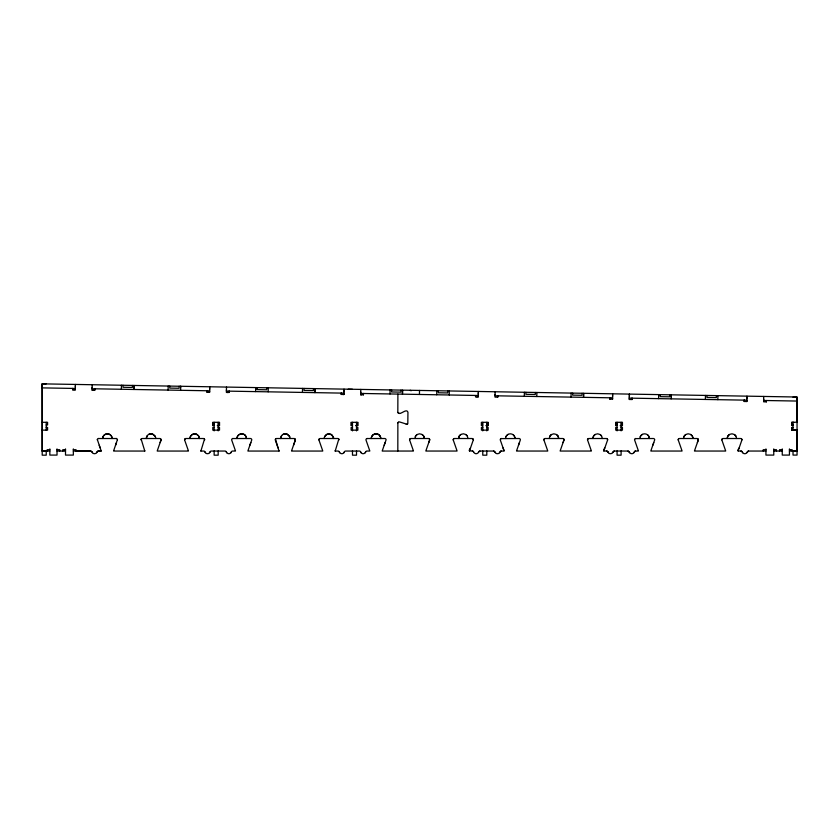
<?xml version="1.0" encoding="UTF-8"?>
<svg xmlns="http://www.w3.org/2000/svg" width="839" height="839" viewBox="0 0 839 839"><rect width="100%" height="100%" fill="white"/><g stroke="black" fill="none" stroke-linecap="round" stroke-linejoin="round"><path stroke-width="1.26" d="M49.837 451.046L42.202 451.151L42.16 387.88M397.896 394.089L397.822 412.096C399.364 416.826 406.401 407.492 407.943 412.211L407.806 423.674A1.342 1.342 0 0 1 407.146 424.303L399.249 421.839L397.864 422.866L397.822 451.057M229.089 392.484L229.11 391.142L229.089 392.484L226.404 392.442L226.499 387.073M341.242 394.445L341.263 393.103L341.242 394.445L343.927 394.487L343.948 393.145L226.425 391.1L226.446 389.757M363.402 394.833L363.423 393.491L363.402 394.833L360.718 394.781L360.801 389.411M475.556 396.795C475.419 393.743 475.335 398.997 478.24 396.837L478.261 395.494L360.739 393.439L360.76 392.096M497.705 397.172L497.737 395.83L497.705 397.172L495.02 397.13L495.115 391.761M609.859 399.133L609.88 397.791L609.859 399.133L612.543 399.186L612.575 397.843L495.041 395.788L495.073 394.445M632.019 399.521L632.04 398.179L632.019 399.521L629.334 399.479L629.418 394.099L629.334 399.479M744.172 401.482L744.193 400.14L744.172 401.482L746.857 401.524L746.878 400.182L629.355 398.126M766.332 401.871L766.353 400.528L766.332 401.871L763.647 401.818L763.731 396.448M75.405 384.43L75.311 389.799L72.626 389.757L72.636 389.086L72.647 388.415L72.626 389.757L75.311 389.799L75.332 388.457L41.95 387.88L42.023 383.853L797.019 397.025L797.008 422.478M92.091 390.093L94.776 390.145L94.797 389.139L94.776 390.145L92.091 390.093L92.185 384.723M121.33 389.265L121.456 385.237M122.987 385.258L123.018 387.272L132.352 387.44L132.394 385.426M133.852 389.485L133.925 385.447L133.925 388.478M168.083 390.083L168.209 386.055M169.751 386.076L169.772 388.09L179.116 388.258L179.147 386.244M180.605 390.292L180.742 386.265M209.708 386.779L209.614 392.149L206.929 392.096L206.939 391.425L206.96 390.754L206.929 392.096L209.614 392.149L209.645 390.806L92.122 388.751L92.143 387.408M255.643 391.603L255.769 387.576M266.697 387.765L266.666 389.789L257.269 389.621L257.3 387.608M268.165 391.823L268.291 387.796M302.449 392.421L302.522 388.394M304.054 388.426L304.022 390.439L313.419 390.596L313.45 388.583M314.919 392.642L314.992 388.614L314.992 391.635M344.021 389.118L343.927 394.487L343.256 394.477M390.009 393.952L390.072 389.925M391.614 389.946L391.572 391.96L400.969 392.128L401.011 390.114M402.468 394.173L402.542 390.145L402.542 393.166M410.208 390.271L411.12 390.796M419.448 394.466L419.521 390.439M436.71 394.77L436.836 390.743M438.367 390.764L438.325 392.778L447.732 392.946L447.764 390.932M449.232 394.991L449.295 390.953M478.24 396.837L478.324 391.467M524.312 396.291L524.385 392.264M535.313 392.463L535.282 394.477L525.885 394.309L525.917 392.295M536.782 396.511L536.908 392.484M571.013 397.109L571.139 393.082M582.077 393.271L582.035 395.284L572.638 395.127L572.67 393.113M583.535 397.329L583.608 393.302L583.608 396.323M612.543 399.186L612.638 393.806M658.563 398.64L658.688 394.613M660.23 394.634L660.188 396.658L669.595 396.816L669.627 394.802M671.179 396.847L671.221 394.833L671.148 398.861M705.379 399.458L705.452 395.431M706.983 395.452L706.952 397.466L716.349 397.634L716.38 395.62M717.848 399.679L717.911 395.641M746.857 401.524L746.941 396.155M75.353 387.115L75.374 385.772M180.658 387.272L180.679 386.265M209.666 389.464L209.687 388.121M255.727 389.59L255.748 388.583M343.969 391.803L344 390.46M478.282 394.152L478.303 392.809M612.596 396.49L612.617 395.148M746.899 398.84L746.93 397.497M763.689 399.133L763.668 400.476L796.977 401.052M205.356 452.651L204.978 451.948A1.342 1.342 0 0 0 203.72 451.057L200.878 451.057L204.506 439.122M339.669 452.651L339.292 451.948A1.342 1.342 0 0 0 338.023 451.057L335.191 451.057L338.809 439.122M495.304 452.651L493.657 451.046L479.929 451.046A1.342 1.342 0 0 0 478.67 451.948A2.685 2.685 0 0 1 473.605 451.948C472.252 449.326 466.788 453.27 470.501 447.963M608.285 452.651C607.667 448.896 600.776 453.574 604.814 447.963M742.599 452.651C741.98 448.896 735.09 453.574 739.128 447.963M189.971 438.094L189.95 438.514A4.667 4.667 0 0 1 190.715 435.944L192.488 434.34A4.594 4.594 0 0 1 193.788 433.889L196.378 434.141L198.298 435.556M324.274 438.094L324.253 438.514A4.667 4.667 0 0 1 325.029 435.944L326.801 434.34A4.594 4.594 0 0 1 328.101 433.889L331.919 434.864L333.66 438.514A4.667 4.667 0 0 0 333.261 436.794M160.49 438.734L161.088 439.856L157.312 450.669A1.342 1.342 0 0 0 157.25 451.057L188.418 451.057A1.342 1.342 0 0 0 188.356 450.669L184.58 439.856L185.178 438.734M294.793 438.734L295.401 439.856L291.615 450.669A1.342 1.342 0 0 0 291.563 451.057L322.721 451.057A1.353 1.353 0 0 0 322.669 450.669L318.883 439.856L319.491 438.734M367.031 438.535L384.744 438.514A1.342 1.342 0 0 1 386.087 439.856L382.301 450.669A1.342 1.342 0 0 0 382.248 451.057L413.407 451.046A1.353 1.353 0 0 0 413.354 450.669L409.568 439.856A1.342 1.342 0 0 1 410.911 438.514L428.372 438.514A1.342 1.342 0 0 1 429.715 439.867L425.929 450.669A1.342 1.342 0 0 0 425.876 451.046L457.035 451.046A1.353 1.353 0 0 0 456.982 450.669L453.196 439.856L453.805 438.734M501.093 438.608L519.047 438.514A1.332 1.332 0 0 1 520.39 439.856L516.614 450.669A1.342 1.342 0 0 0 516.551 451.046L547.72 451.046A1.342 1.342 0 0 0 547.657 450.669L543.871 439.856A1.342 1.342 0 0 1 545.224 438.514L562.675 438.514A1.342 1.342 0 0 1 564.018 439.867L560.242 450.669A1.342 1.342 0 0 0 560.179 451.046L591.348 451.046A1.353 1.353 0 0 0 591.285 450.669L587.51 439.856L588.108 438.734M635.406 438.608L653.361 438.514A1.332 1.332 0 0 1 654.703 439.856L650.917 450.669A1.342 1.342 0 0 0 650.865 451.046L682.023 451.046A1.342 1.342 0 0 0 681.971 450.669L678.185 439.856A1.342 1.342 0 0 1 679.527 438.514L696.989 438.514A1.342 1.342 0 0 1 698.331 439.867L694.545 450.669A1.342 1.342 0 0 0 694.493 451.046L725.651 451.046A1.353 1.353 0 0 0 725.599 450.669L721.813 439.856L722.421 438.734M97.922 451.099L101.162 451.036A1.342 1.342 0 0 0 101.1 450.658L97.345 439.605M117.439 439.605L113.685 450.658A1.353 1.353 0 0 0 113.622 451.046L144.79 451.057L141.162 439.122M409.568 439.856L409.956 438.912M543.871 439.856L544.27 438.912M678.185 439.856L678.583 438.912M115.572 445.257L116.516 442.552M160.144 442.562L161.088 439.856A1.342 1.342 0 0 0 159.746 438.514L142.284 438.514A1.342 1.342 0 0 0 140.942 439.856M249.886 445.268L250.83 442.562M384.189 445.268L385.143 442.562M428.771 442.562L429.715 439.856M518.502 445.268L519.446 442.562M563.074 442.562L564.018 439.856M652.815 445.268L653.759 442.562M697.387 442.562L698.331 439.856M293.514 445.268L295.401 439.856A1.342 1.342 0 0 0 294.059 438.514L276.597 438.514A1.342 1.342 0 0 0 275.255 439.856L279.093 451.057L247.935 451.057A1.342 1.342 0 0 1 247.987 450.669L251.773 439.856A1.342 1.342 0 0 0 250.431 438.514L232.728 438.535M472.944 438.912L473.343 439.856L469.557 450.669A1.353 1.353 0 0 0 469.504 451.046M607.258 438.912L607.656 439.856L603.87 450.669A1.353 1.353 0 0 0 603.807 451.046M741.571 438.912L741.959 439.856L738.173 450.669A1.353 1.353 0 0 0 738.121 451.046M397.864 422.877L398.368 422.101M190.275 436.783L192.079 434.581L195.508 433.889A4.594 4.594 0 0 1 196.735 434.34L198.581 435.944L199.346 438.514M324.588 436.783L326.381 434.581L329.811 433.889A4.594 4.594 0 0 1 331.111 434.34L333.324 436.783M505.948 436.783L506.148 436.353A4.594 4.594 0 0 1 508.13 434.371M640.262 436.783L640.461 436.353A4.594 4.594 0 0 1 642.433 434.371M275.475 439.122L278.097 447.963M478.67 451.948L479.929 451.046M73.339 451.046L90.727 451.046A1.342 1.342 0 0 1 91.996 451.938A2.685 2.685 0 0 0 96.684 452.641L97.251 451.592M499.614 452.651L500.862 451.109L504.082 451.046A1.342 1.342 0 0 0 504.029 450.669L503.085 447.963M612.596 452.651L614.242 451.046L627.971 451.046L629.607 452.651M633.917 452.651L635.165 451.109L638.395 451.046A1.342 1.342 0 0 0 638.343 450.669L634.557 439.856A1.342 1.342 0 0 1 635.899 438.514M746.909 452.651L748.556 451.046L765.934 451.046M96.684 452.641L97.062 451.938A1.342 1.342 0 0 1 98.331 451.036L101.152 451.046M209.666 452.651L210.044 451.948A1.342 1.342 0 0 1 211.313 451.057L225.041 451.046A1.342 1.342 0 0 1 226.299 451.948L226.677 452.651M230.987 452.651L231.365 451.948A1.342 1.342 0 0 1 232.634 451.057L235.465 451.046A1.342 1.342 0 0 0 235.413 450.669L231.627 439.856A1.342 1.342 0 0 1 232.969 438.514M343.98 452.651L344.357 451.948A1.342 1.342 0 0 1 345.626 451.057L359.344 451.046A1.342 1.342 0 0 1 360.613 451.948L360.99 452.651M365.301 452.651L365.678 451.948A1.342 1.342 0 0 1 366.947 451.057L369.779 451.046A1.342 1.342 0 0 0 369.716 450.669L365.94 439.856A1.342 1.342 0 0 1 367.283 438.514M147.37 435.556L146.322 438.514A4.709 4.709 0 0 1 146.647 436.783L147.087 435.944A4.709 4.709 0 0 1 149.29 434.141L151.88 433.889L154.67 435.556M281.684 435.556L280.625 438.514A4.709 4.709 0 0 1 280.96 436.783L281.401 435.944A4.709 4.709 0 0 1 283.603 434.141L287.064 434.141L289.696 436.783M417.067 434.581L416.679 434.864A4.73 4.73 0 0 0 415.274 436.783M460.695 434.581L460.307 434.864A4.73 4.73 0 0 0 458.902 436.783L458.566 438.514L459.332 435.944A4.698 4.698 0 0 1 467.973 438.524M551.38 434.581L550.982 434.864A4.73 4.73 0 0 0 549.576 436.783M595.008 434.581L594.61 434.864A4.73 4.73 0 0 0 593.204 436.783L592.879 438.514L593.645 435.944A4.698 4.698 0 0 1 602.276 438.524M685.683 434.581L685.295 434.864A4.73 4.73 0 0 0 683.89 436.783M729.311 434.581L728.923 434.864A4.73 4.73 0 0 0 727.518 436.783L727.182 438.514L727.958 435.944A4.698 4.698 0 0 1 736.59 438.524M407.146 424.303L406.223 424.356M399.553 413.386L398.934 413.417M98.415 438.524L116.369 438.524M46.229 383.822L42.202 383.822L42.202 455.178L46.229 455.178L46.229 450.879M793.023 397.151L797.05 397.151L797.05 455.084L793.023 455.084L793.023 450.784M42.202 422.3L47.582 422.3L47.582 424.985L46.218 424.985M797.05 422.195L791.649 422.3L791.638 425.163L792.981 425.163M791.638 422.478L793.788 422.478M212.802 422.971L214.144 422.971M218.171 422.971L219.514 422.971M351.142 422.971L352.485 422.971M356.512 422.971L357.854 422.971M481.418 422.971L482.761 422.971M486.798 422.971L488.141 422.971M615.732 422.971L617.074 422.971M621.101 422.971L622.444 422.971M212.802 424.985L214.144 424.985M218.171 424.985L219.514 424.985M351.142 424.985L352.485 424.985M356.512 424.985L357.854 424.985M481.418 424.985L482.761 424.985M486.798 424.985L488.141 424.985M615.732 424.985L617.074 424.985M621.101 424.985L622.444 424.985M791.649 424.985L792.991 424.985M217.28 425.656L219.514 425.656L219.514 422.3L212.802 422.3L212.802 425.656M355.621 425.656L357.854 425.656L357.854 422.3L351.142 422.3L351.142 425.656M485.896 425.656L488.141 425.656L488.141 422.3L481.418 422.3L481.418 425.656M620.21 425.656L622.444 425.656L622.444 422.3L615.732 422.3L615.732 425.656M46.218 427.45L47.582 427.45L47.582 430.134L42.202 430.134M214.144 427.45L212.802 427.45L212.802 430.134L219.514 430.134L219.514 427.45L218.171 427.45M352.485 427.45L351.142 427.45L351.142 430.134L357.854 430.134L357.854 427.45L356.512 427.45M482.761 427.45L481.418 427.45L481.418 430.134L488.141 430.134L488.141 427.45L486.798 427.45M617.074 427.45L615.732 427.45L615.732 430.134L622.444 430.134L622.444 427.45L621.101 427.45M792.991 427.45L791.649 427.45L791.638 430.313L793.788 430.313M791.638 427.628L792.981 427.628M797.05 430.029L793.023 430.029L793.023 422.195M791.649 430.134L797.029 430.134L797.05 451.046L789.436 451.046M49.837 449.704L47.152 449.704L47.152 451.046L42.233 451.057M57.021 449.704L59.705 449.704L59.705 451.046M65.505 449.704L62.82 449.704L62.82 451.046M73.339 449.704L76.034 449.704L76.034 451.046L90.727 451.046M765.934 449.704L763.249 449.704L763.249 451.046M773.768 449.704L776.453 449.704L776.453 451.046M782.252 449.704L779.567 449.704L779.567 451.046M789.436 449.704L792.121 449.704L792.121 451.046L797.05 451.046M57.021 451.046L65.505 451.046M773.768 451.046L782.252 451.046M348.216 389.191L352.411 389.265M227.075 392.453L227.747 392.463M360.718 394.781L361.389 394.791M151.88 433.889L150.16 433.889A4.594 4.594 0 0 0 148.86 434.34M377.739 434.141L375.159 433.889L373.051 434.864A4.635 4.635 0 0 0 372.076 435.944L371.834 436.353A4.73 4.73 0 0 0 371.31 438.514A4.698 4.698 0 0 1 373.439 434.581L373.848 434.34A4.635 4.635 0 0 1 375.127 433.91L375.589 433.836A4.698 4.698 0 0 1 376.868 433.889L378.588 434.581A4.698 4.698 0 0 1 380.717 438.514M690.833 434.581L691.221 434.864A4.73 4.73 0 0 1 692.479 436.353A4.698 4.698 0 0 1 692.93 438.094L692.196 435.944A4.698 4.698 0 0 0 683.554 438.514M422.216 434.581L422.604 434.864A4.73 4.73 0 0 1 423.863 436.353A4.698 4.698 0 0 1 424.303 438.094L423.569 435.944A4.698 4.698 0 0 0 414.938 438.514M647.593 434.864L647.96 435.189A4.73 4.73 0 0 1 648.998 436.783L649.145 437.224A4.709 4.709 0 0 1 649.344 438.514L648.568 435.944A4.709 4.709 0 0 0 642.066 434.581L640.692 435.944A4.709 4.709 0 0 0 639.926 438.514M513.279 434.864L513.646 435.189A4.73 4.73 0 0 1 514.695 436.783L514.842 437.224A4.709 4.709 0 0 1 515.041 438.514L514.255 435.944A4.709 4.709 0 0 0 507.752 434.581L506.389 435.944A4.709 4.709 0 0 0 505.623 438.514M155.393 436.783L153.18 434.34A4.594 4.594 0 0 0 151.807 433.889M398.137 412.966L397.864 412.4M380.182 436.353L379.941 435.944A4.635 4.635 0 0 0 378.976 434.864A4.73 4.73 0 0 0 377.781 434.13M91.808 451.592L92.374 452.651M198.581 435.944L199.021 436.783A4.667 4.667 0 0 1 199.283 438.503M504.029 450.669L500.243 439.856A1.342 1.342 0 0 1 501.586 438.514M99.212 445.257L100.156 447.953M155.697 438.094L155.718 438.514A4.709 4.709 0 0 0 154.963 435.934M789.436 448.907L789.436 455.084L782.252 455.084L782.252 448.907M773.768 448.907L773.768 455.084L765.934 455.084L765.934 448.907M621.101 422.3L621.101 430.879M621.101 450.879L621.101 455.178L617.074 455.178L617.074 450.879M617.074 422.3L617.074 430.879M486.798 422.3L486.798 430.879M486.798 450.879L486.798 455.178L482.771 455.178L482.771 450.879M482.771 422.3L482.771 430.879M356.512 422.3L356.512 430.879M356.512 450.879L356.512 455.178L352.485 455.178L352.485 450.879M352.485 422.3L352.485 430.879M218.171 422.3L218.171 430.879M218.171 450.879L218.171 455.178L214.144 455.178L214.144 450.879M214.144 422.3L214.144 430.879M73.339 448.907L73.339 455.084L65.505 455.084L65.505 448.907M57.021 448.907L57.021 455.084L49.837 455.084L49.837 448.907M46.229 422.3L46.229 430.134M748.556 451.046A1.342 1.342 0 0 0 747.476 451.592L747.287 451.948A2.685 2.685 0 0 1 742.221 451.948M740.952 451.046A1.342 1.342 0 0 1 742.033 451.592M741.959 439.856A1.342 1.342 0 0 0 740.617 438.514L723.155 438.514A1.342 1.342 0 0 0 721.813 439.856M635.563 451.046A1.342 1.342 0 0 0 634.483 451.592L634.294 451.948A2.685 2.685 0 0 1 629.229 451.948L629.04 451.592A1.342 1.342 0 0 0 627.971 451.046M614.242 451.046A1.342 1.342 0 0 0 613.162 451.592L612.973 451.948A2.685 2.685 0 0 1 607.908 451.948M606.649 451.046A1.342 1.342 0 0 1 607.719 451.592M607.646 439.856A1.342 1.342 0 0 0 606.303 438.514L588.852 438.514A1.342 1.342 0 0 0 587.499 439.856M501.25 451.046A1.342 1.342 0 0 0 500.18 451.592L499.992 451.948A2.685 2.685 0 0 1 494.916 451.948M493.657 451.046A1.342 1.342 0 0 1 494.737 451.592M472.336 451.046A1.342 1.342 0 0 1 473.605 451.948M473.343 439.856A1.342 1.342 0 0 0 472 438.514L454.539 438.514A1.342 1.342 0 0 0 453.196 439.856M365.678 451.948A2.685 2.685 0 0 1 360.613 451.948M344.357 451.948A2.685 2.685 0 0 1 339.292 451.948M335.191 451.046A1.353 1.353 0 0 1 335.243 450.669M339.029 439.856A1.342 1.342 0 0 0 337.687 438.514L320.225 438.514A1.342 1.342 0 0 0 318.883 439.856M279.041 450.669A1.353 1.353 0 0 1 279.093 451.046M231.365 451.948A2.685 2.685 0 0 1 226.299 451.948M210.044 451.948A2.685 2.685 0 0 1 204.978 451.948M200.878 451.046A1.353 1.353 0 0 1 200.941 450.669M204.726 439.856A1.342 1.342 0 0 0 203.374 438.514L185.922 438.514A1.342 1.342 0 0 0 184.58 439.856M144.728 450.669A1.342 1.342 0 0 1 144.79 451.046M116.118 438.503A1.342 1.342 0 0 1 117.46 439.846M97.314 439.846A1.342 1.342 0 0 1 98.666 438.503M244.705 434.854A4.73 4.73 0 0 0 243.478 434.13L240.845 433.889L238.737 434.864A4.635 4.635 0 0 0 237.762 435.944L237.521 436.353A4.73 4.73 0 0 0 236.997 438.514A4.698 4.698 0 0 1 239.125 434.581L239.545 434.34A4.635 4.635 0 0 1 240.824 433.91L241.275 433.836A4.698 4.698 0 0 1 242.565 433.889L244.275 434.581A4.698 4.698 0 0 1 246.404 438.514A4.73 4.73 0 0 0 245.932 436.353L245.638 435.944A4.635 4.635 0 0 0 244.663 434.864M290.053 438.524A4.709 4.709 0 0 0 289.277 435.934L287.494 434.34A4.594 4.594 0 0 0 286.183 433.889L284.473 433.889A4.594 4.594 0 0 0 283.173 434.34M380.235 436.353A4.73 4.73 0 0 1 380.759 438.514M429.107 438.734A1.363 1.363 0 0 1 429.62 439.363M549.251 438.514A4.698 4.698 0 0 1 557.872 435.944L558.627 438.094A4.698 4.698 0 0 0 558.113 436.353M563.42 438.734A1.363 1.363 0 0 1 563.934 439.363M697.723 438.734A1.363 1.363 0 0 1 698.237 439.363M734.503 434.581A4.73 4.73 0 0 1 735.866 435.944M600.2 434.581A4.73 4.73 0 0 1 601.563 435.944M465.886 434.581A4.73 4.73 0 0 1 467.25 435.944M556.96 434.864A4.73 4.73 0 0 1 558.176 436.353M102.715 438.084L102.694 438.503C102.473 434.245 108.535 432.137 111.042 435.546A4.698 4.698 0 0 1 112.017 437.654L112.09 438.503C112.132 435.661 109.311 433.323 106.543 433.889A4.719 4.719 0 0 0 104.844 434.56L103.742 435.546A4.719 4.719 0 0 0 103.029 436.773L102.715 438.084"/></g></svg>
